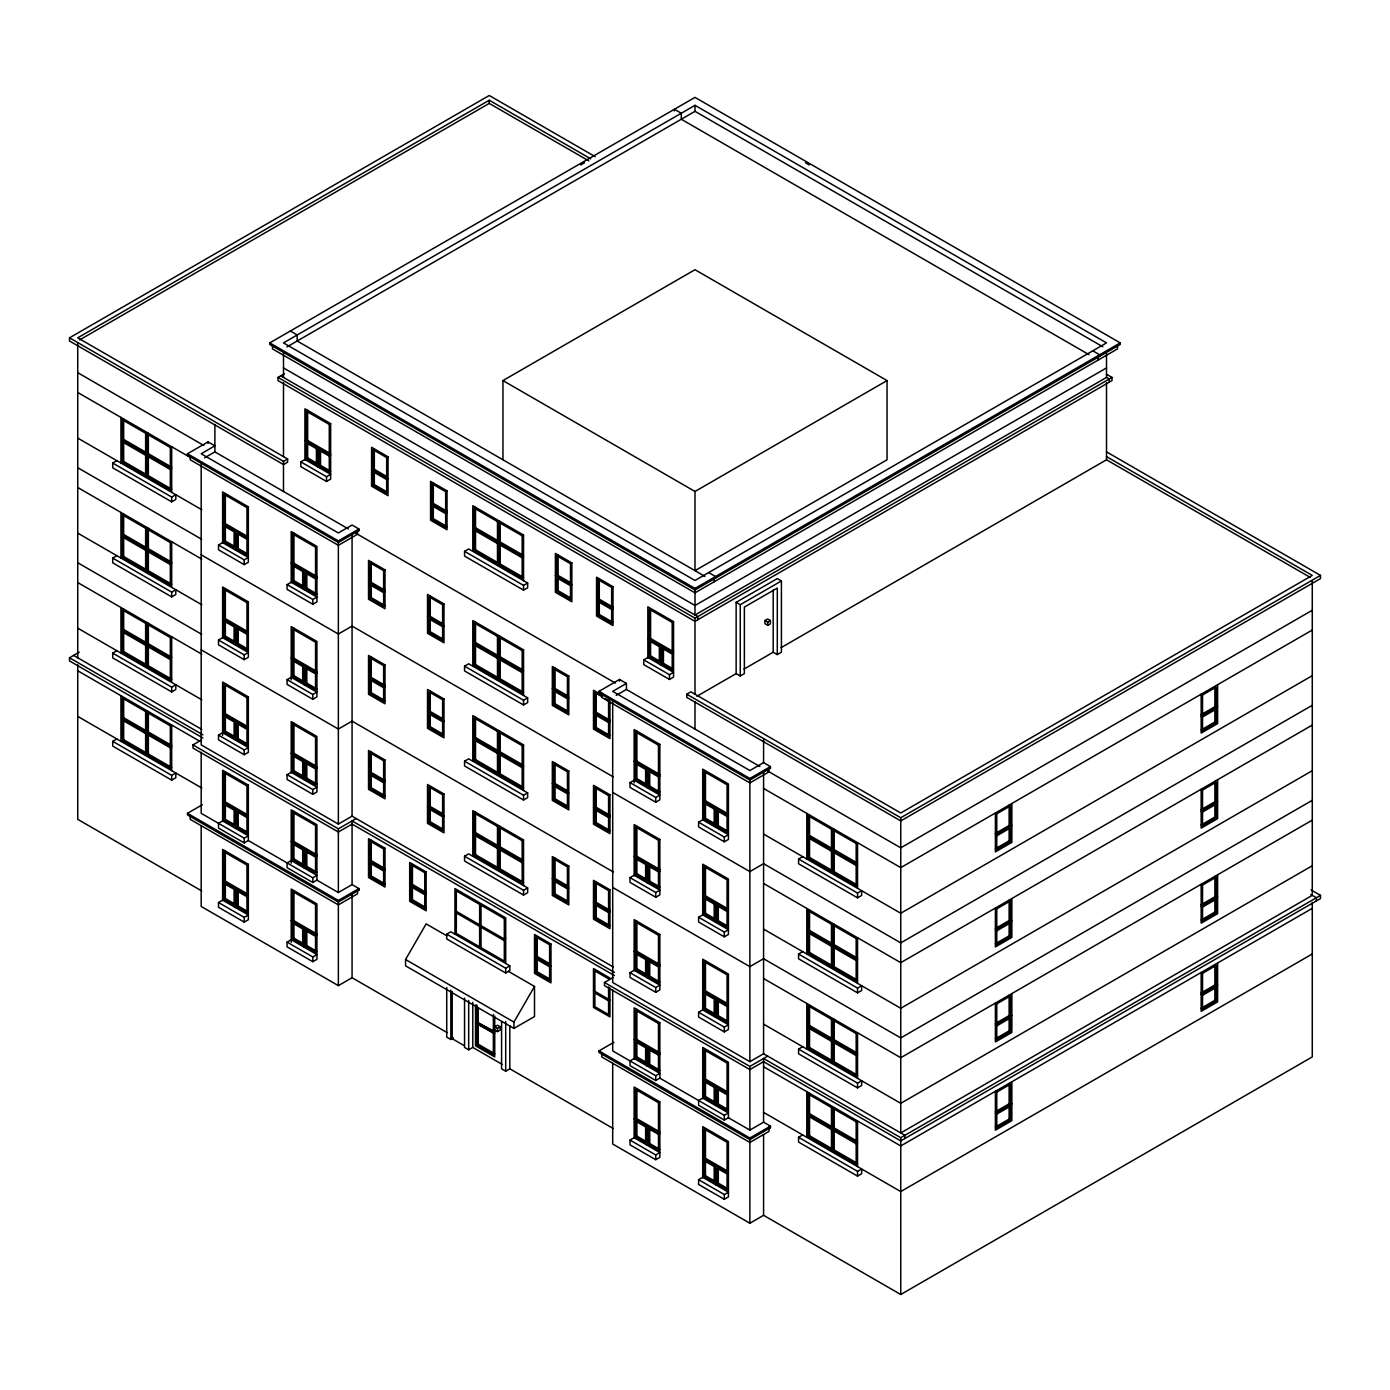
<?xml version="1.0" encoding="UTF-8"?>
<svg xmlns="http://www.w3.org/2000/svg" width="1390" height="1390" viewBox="0 0 1390 1390"><rect width="100%" height="100%" fill="white"/><g stroke="black" fill="none" stroke-linecap="round" stroke-linejoin="round"><path stroke-width="1.5" d="M508.358 971.332L534.507 986.448L534.507 1016.542L513.935 1028.409L405.567 965.841L405.567 959.517L426.139 923.881L446.694 935.748M513.935 1028.409L513.935 1022.084L534.507 986.448M590.715 158.825L489.245 100.236L77.736 337.822L287.608 458.995L287.608 462.158L283.49 464.538L69.5 341.002L69.5 337.822L489.245 95.493L595.215 156.67M79.612 339.907L489.245 103.416L588.839 160.91M148.365 433.263L147.01 434.045L147.01 476.492L148.365 475.71L171.7 489.176L170.327 489.958L122.303 462.245L122.303 419.797L123.675 418.998L123.675 439.431L147.01 452.897L145.637 453.696M269.764 342.896L695 97.387L1120.236 342.896L1120.236 344.477L695 589.986L269.764 344.477L269.764 342.896L695 588.404L1120.236 342.896M580.742 164.941L584.495 162.769M695 105.31L283.49 342.896L695 580.481L1106.51 342.896L695 105.31L695 111.322L286.913 346.927M123.675 439.431L122.303 440.23L170.327 467.943L171.7 467.162L148.365 453.696L145.637 455.277M112.712 463.044L171.7 497.081L175.8 494.718L175.8 499.462L171.7 501.842L112.712 467.787L112.712 463.044L116.829 460.663M122.303 462.245L123.675 461.445L147.01 474.911L145.637 475.71L145.637 433.263M1106.37 374.171L1112 377.42L1112 380.599L695 621.347L278 380.599L278 377.42L284.498 373.667M147.01 456.059L148.365 455.277M122.303 419.797L170.327 447.511L171.7 446.729L171.7 492.338M187.459 453.766L208.048 441.898L214.894 445.843L201.185 453.766L338.361 532.961L352.07 525.038L358.933 528.999L358.933 530.58L338.361 542.465L187.459 455.347L187.459 453.766L338.361 540.884L358.933 528.999M171.7 468.743L170.327 469.525L122.303 441.812L123.675 441.012L123.675 461.445M204.608 457.814L214.894 451.872L348.369 528.93M306.286 411.179L307.659 410.38L307.659 440.491L330.646 453.748L329.274 454.547L329.274 424.454L306.286 411.179L306.286 441.273L307.659 440.491M145.637 548.72L147.01 547.938L123.675 534.472L122.303 535.254L170.327 562.985L171.7 562.186L148.365 548.72L145.637 550.318M147.01 527.505L145.637 528.287L145.637 570.734L147.01 569.952L123.675 556.486L122.303 557.286L122.303 514.839L170.327 542.552L171.7 541.753L171.7 587.379M329.274 424.454L330.646 423.655L330.646 479.098L326.528 481.461L300.813 466.623L300.813 461.862L304.914 459.482L330.646 474.338L326.528 476.718L300.813 461.862M112.712 558.068L171.7 592.123L175.8 589.742L175.8 594.503L171.7 596.883L112.712 562.828L112.712 558.068L116.829 555.687M69.5 337.822L283.49 461.376L287.608 458.995M306.286 458.7L307.659 457.901L317.771 463.739L316.416 464.538L306.286 458.7L306.286 442.854L316.416 448.692L317.771 447.91L317.771 466.918M319.144 450.291L320.517 449.491L320.517 465.337L330.646 471.175L329.274 471.957L319.144 466.119L319.144 450.291L329.274 456.128L330.646 455.329L304.914 440.491M147.01 551.1L148.365 550.318L148.365 570.734L171.7 584.2L170.327 584.999L122.303 557.286M246.968 507.611L246.968 537.704L248.341 536.905L225.354 523.648L223.981 524.43L223.981 494.336L246.968 507.611L248.341 506.811L248.341 562.255L244.223 564.618L218.508 549.78L218.508 545.019L222.609 542.639L248.341 557.494L244.223 559.875L218.508 545.019M319.144 466.119L320.517 465.337M148.365 570.734L147.01 571.533L147.01 529.086L148.365 528.287L148.365 548.72M171.7 563.767L170.327 564.566L122.303 536.853M502.954 459.777L502.954 380.582L695 269.712L887.046 380.582L887.046 459.777L695 570.664L695 491.469L887.046 380.582M223.981 541.857L234.111 547.695L234.111 531.849L223.981 526.011L223.981 541.857L225.354 541.058L233.798 545.923M236.856 549.276L238.229 548.494L248.341 554.332L246.968 555.114L236.856 549.276L236.856 533.447L246.968 539.285L248.341 538.486L222.609 523.648M386.333 476.249L374.327 469.316L372.954 470.098L372.954 449.665L386.681 457.588L386.681 478.021M372.954 471.697L386.681 479.602L386.681 493.311L372.954 485.388L372.954 471.697L374.327 470.897L374.327 484.589L386.333 491.521M202.905 737.968L69.5 660.945L69.5 657.783L79.247 652.153M372.954 485.388L374.327 484.589M145.637 643.761L147.01 642.962L123.675 629.514L122.303 630.295L170.327 658.009L171.7 657.227L148.365 643.761L145.637 645.342M293.95 563.245L292.578 564.027L292.578 533.934L293.95 533.135L293.95 563.245L316.92 576.503M147.01 622.529L145.637 623.328L145.637 665.775L147.01 664.993L123.675 651.528L122.303 652.31L122.303 609.863L170.327 637.576L170.327 680.04L171.7 679.241L148.365 665.775L147.01 666.574L147.01 624.127L148.365 623.328L148.365 643.761M112.712 653.109L171.7 687.164L175.8 684.784L175.8 689.544L171.7 691.907L112.712 657.852L112.712 653.109L116.829 650.728M223.981 589.377L225.354 588.578L225.354 618.672L248.341 631.946L246.968 632.728L246.968 602.635L223.981 589.377L223.981 619.471L225.354 618.672M147.01 646.142L148.365 645.342L148.365 665.775M431.942 483.72L433.315 482.938L433.315 503.371L447.024 511.277L445.669 512.076L445.669 491.643L431.942 483.72L431.942 504.153L433.315 503.371M292.578 565.608L293.95 564.827L293.95 580.655L304.062 586.493L302.69 587.292L292.578 581.454L292.578 565.608L302.69 571.446L304.062 570.664L304.062 589.673M246.968 602.635L248.341 601.853L248.341 657.279L244.223 659.659L218.508 644.804L218.508 640.06L222.609 637.68L248.341 652.536L244.223 654.899L218.508 640.06M223.981 621.052L234.111 626.89L234.111 642.736L223.981 636.898L223.981 621.052L225.354 620.253L225.354 636.099L233.798 640.964M287.087 584.617L291.205 582.236L316.92 597.092L312.802 599.472L287.087 584.617L287.087 589.377L312.802 604.216L316.92 601.853L316.92 546.409L291.205 531.553L291.205 582.74M292.578 581.454L293.95 580.655M431.942 505.734L433.315 504.952L433.315 518.644L447.024 526.567L445.669 527.366L431.942 519.443L431.942 505.734L445.669 513.657L447.024 512.875L430.57 503.371M236.856 628.471L238.229 627.689L238.229 643.518L248.341 649.356L246.968 650.155L236.856 644.317L236.856 628.471L246.968 634.309L248.341 633.527L222.609 618.672M305.435 588.874L315.547 594.712L315.547 578.883L305.435 573.045L305.435 588.874L306.808 588.092L316.92 593.93M223.981 636.898L225.354 636.099M431.942 519.443L433.315 518.644M369.896 562.741L371.269 561.942L371.269 582.375L384.995 590.298L383.623 591.097L383.623 570.664L369.896 562.741L369.896 583.174L371.269 582.375M236.856 644.317L238.229 643.518M145.637 731.991L147.01 731.192L123.675 717.726L122.303 718.526L170.327 746.239L171.7 745.457L148.365 731.991L147.01 732.773M383.623 570.664L384.995 569.865L384.995 608.75L368.541 599.246L368.541 560.361L384.995 569.865M147.01 710.759L145.637 711.558L145.637 754.005L147.01 753.206L123.675 739.741L122.303 740.54L122.303 698.093L170.327 725.806L171.7 725.024L171.7 770.633M497.481 541.996L498.854 541.197L475.519 527.731L474.146 528.53L522.171 556.243L523.543 555.461L500.209 541.996L497.481 543.577M112.712 741.339L171.7 775.377L175.8 773.014L175.8 777.757L171.7 780.138L112.712 746.082L112.712 741.339L116.829 738.959M498.854 520.764L497.481 521.563L497.481 564.01L498.854 563.211L475.519 549.745L474.146 550.544L474.146 508.097L522.171 535.81L523.543 535.028L523.543 580.638M369.896 598.465L371.269 597.665L384.995 605.588L383.623 606.37L369.896 598.465L369.896 584.756L383.623 592.679L384.995 591.879L368.541 582.375M147.01 734.354L148.365 733.572M464.555 551.343L468.673 548.963L527.644 583.018L527.644 587.761L523.543 590.142L464.555 556.087L464.555 551.343L523.543 585.399L527.644 583.018M316.92 671.544L293.95 658.269L292.578 659.068L292.578 628.975L315.547 642.232L315.547 672.326M292.578 660.65L293.95 659.85L293.95 675.696L304.062 681.534L302.69 682.334L292.578 676.496L292.578 660.65L302.69 666.488L304.062 665.688L304.062 684.697M498.854 544.359L500.209 543.577L500.209 564.01L523.543 577.476L522.171 578.257L474.146 550.544M122.303 740.54L170.327 768.253L171.7 767.471L148.365 754.005L147.01 754.787L147.01 712.34L148.365 711.558L148.365 731.991M246.968 697.676L246.968 727.769L248.341 726.97L225.354 713.713L223.981 714.495L223.981 684.401L246.968 697.676L248.341 696.876L248.341 752.32L244.223 754.701L218.508 739.845L218.508 735.101L222.609 732.721L248.341 747.559L244.223 749.94L218.508 735.101M223.981 716.093L234.111 721.931L234.111 737.76L223.981 731.922L223.981 716.093L225.354 715.294L225.354 731.14L233.798 736.005M287.087 679.658L291.205 677.278L316.92 692.133L312.802 694.496L287.087 679.658L287.087 684.401L312.802 699.257L316.92 696.876L316.92 641.45L291.205 626.595L291.205 679.901M292.578 676.496L293.95 675.696M171.7 747.038L170.327 747.82L122.303 720.107L123.675 719.308L123.675 739.741M500.209 564.01L498.854 564.792L498.854 522.345L500.209 521.563L500.209 541.996M614.432 975.572L352.07 824.096L338.361 832.002L192.949 748.063L192.949 744.901L201.533 739.949M523.543 557.043L522.171 557.824L474.146 530.111M305.435 683.915L315.547 689.753L315.547 673.907L305.435 668.069L305.435 683.915L306.808 683.116L316.92 688.953M223.981 731.922L225.354 731.14M442.263 623.363L430.257 616.43L428.885 617.23L428.885 596.797L442.611 604.72L442.611 625.153M369.896 657.783L371.269 656.984L371.269 677.417L384.995 685.34L383.623 686.121L383.623 665.688L369.896 657.783L369.896 678.216L371.269 677.417M236.856 739.358L238.229 738.559L248.341 744.397L246.968 745.196L236.856 739.358L236.856 723.512L246.968 729.35L246.968 745.196M558.137 575.425L556.764 576.225L556.764 555.792L558.137 554.992L558.137 575.425L570.143 582.358M428.885 632.52L442.611 640.425L442.611 626.734L428.885 618.811L428.885 632.52L430.257 631.72L442.263 638.653M383.623 665.688L384.995 664.907L384.995 703.792L368.541 694.288L368.541 655.402L384.995 664.907M293.95 753.311L292.578 754.092L292.578 723.999L293.95 723.217L293.95 753.311L316.92 766.568M369.896 679.797L371.269 678.998L371.269 692.707L384.995 700.63L383.623 701.411L369.896 693.488L369.896 679.797L383.623 687.72L384.995 686.921L368.541 677.417M497.481 658.408L500.209 656.827L500.209 636.394L498.854 637.193L498.854 679.641L500.209 678.841L523.543 692.307L522.171 693.089L474.146 665.376L474.146 622.928L475.519 622.147L475.519 642.562L498.854 656.028L497.481 656.827M223.981 772.632L225.354 771.832L225.354 801.943L248.341 815.2L246.968 816L246.968 785.906L223.981 772.632L223.981 802.725L225.354 801.943M369.896 693.488L371.269 692.707M556.764 591.514L570.491 599.438L570.491 585.729L556.764 577.806L556.764 591.514L558.137 590.715L570.143 597.648M475.519 642.562L474.146 643.361L522.171 671.075L523.543 670.293L500.209 656.827M201.185 752.268L201.185 813.324L244.223 838.17L248.341 835.79L222.626 820.934L218.508 823.314L218.508 828.075L244.223 842.913L248.341 840.55L312.802 877.768L316.92 875.387L291.205 860.532L287.087 862.912L287.087 867.673L312.802 882.511L316.92 880.148L338.361 892.519L352.07 884.596L358.933 888.558L358.933 890.139L338.361 902.023L187.459 814.905L187.459 813.324L202.436 804.688M498.854 635.595L497.481 636.394L497.481 678.841L498.854 678.042L475.519 664.594L474.146 665.376M292.578 755.691L293.95 754.892L293.95 770.738L304.062 776.576L302.69 777.357L292.578 771.52L292.578 755.691L302.69 761.529L304.062 760.73L304.062 779.738M599.298 599.194L597.926 599.976L597.926 579.543L599.298 578.761L599.298 599.194L613.007 607.117M246.968 785.906L248.341 785.107L248.341 840.55M464.555 666.175L468.673 663.795L527.644 697.85L527.644 702.593L523.543 704.973L464.555 670.918L464.555 666.175L523.543 700.23L527.644 697.85M305.435 763.11L315.547 768.948L315.547 784.794L305.435 778.956L305.435 763.11L306.808 762.311L306.808 778.157L316.92 783.995M287.087 774.699L291.205 772.319L316.92 787.157L312.802 789.537L287.087 774.699L287.087 779.443L312.802 794.298L316.92 791.918L316.92 736.474L291.205 721.636L291.205 772.805M292.578 771.52L293.95 770.738M498.854 659.207L500.209 658.408M236.856 811.743L238.229 810.943L238.229 826.789L248.341 832.627L246.968 833.409L236.856 827.571L236.856 811.743L246.968 817.581L248.341 816.781L222.626 801.943M223.981 820.152L234.111 825.99L234.111 810.144L223.981 804.306L223.981 820.152L225.354 819.353L233.798 824.218M474.146 622.928L522.171 650.642L523.543 649.86L523.543 695.469M305.435 778.956L306.808 778.157M442.263 718.404L430.257 711.472L428.885 712.271L428.885 691.838L442.611 699.743L442.611 720.176M597.926 615.266L611.635 623.189L611.635 609.48L597.926 601.575L597.926 615.266L599.298 614.484L613.007 622.39M236.856 827.571L238.229 826.789M523.543 671.874L522.171 672.673L474.146 644.943L475.519 644.161L475.519 664.594M428.885 727.543L442.611 735.466L442.611 721.775L428.885 713.852L428.885 727.543L430.257 726.761L442.263 733.694M223.981 851.827L225.354 851.045L225.354 881.138L248.341 894.395L246.968 895.195L246.968 865.101L223.981 851.827L223.981 881.92L225.354 881.138M293.95 841.541L292.578 842.323L292.578 812.229L293.95 811.43L293.95 841.541L316.92 854.798M383.623 760.73L383.623 781.163L384.995 780.381L371.269 772.458L369.896 773.24L369.896 752.807L383.623 760.73L384.995 759.948L384.995 798.833L368.541 789.329L368.541 750.444L384.995 759.948M555.079 688.502L553.707 689.301L553.707 668.868L555.079 668.069L555.079 688.502L567.085 695.434M369.896 788.53L371.269 787.73L384.995 795.653L383.623 796.453L369.896 788.53L369.896 774.821L383.623 782.744L384.995 781.962L368.541 772.458M1106.51 367.916L695 605.501L283.49 367.916M246.968 865.101L248.341 864.302L248.341 919.746L244.223 922.109L218.508 907.27L218.508 902.51L222.626 900.147L248.341 914.985L244.223 917.365L218.508 902.51M553.707 690.882L567.433 698.805L567.433 712.497L553.707 704.574L553.707 690.882L555.079 690.083L555.079 703.792L567.085 710.724M672.204 622.425L672.204 652.536L673.559 651.736L650.59 638.479L649.217 639.261L649.217 609.168L672.204 622.425L673.559 621.643L673.559 677.086L669.459 679.449L643.726 664.611L643.726 659.85L647.844 657.47L673.559 672.326L669.459 674.706L643.726 659.85M497.481 751.868L498.854 751.069L475.519 737.603L474.146 738.403L522.171 766.116L523.543 765.317L500.209 751.868L497.481 753.449M292.578 843.904L293.95 843.122L293.95 858.951L304.062 864.789L302.69 865.588L292.578 859.75L292.578 843.904L302.69 849.742L304.062 848.96L304.062 867.968M649.217 640.842L659.329 646.68L659.329 662.526L649.217 656.688L649.217 640.842L650.59 640.06L650.59 655.889L659.016 660.754M1109.255 382.181L1109.255 379.001L1106.51 377.42L695 615.005L695 588.404M498.854 730.636L497.481 731.435L497.481 773.882L498.854 773.083L475.519 759.618L474.146 760.417L474.146 717.97L522.171 745.683L523.543 744.884L523.543 790.51M201.185 464.104L201.185 744.901L338.361 824.096L352.07 816.173L613.268 966.971M278 377.42L695 618.168L1112 377.42M192.949 744.901L338.361 828.84L356.188 818.554M553.707 704.574L555.079 703.792M696.876 696.286L736.144 673.611L736.144 602.339L777.305 578.587L781.423 580.951L781.423 652.223L777.305 654.603L773.188 652.223L743.928 669.129M236.856 890.938L238.229 890.139L238.229 905.985L248.341 911.823L246.968 912.605L236.856 906.767L236.856 890.938L246.968 896.776L248.341 895.977L222.626 881.138M223.981 899.347L234.111 905.185L234.111 889.339L223.981 883.501L223.981 899.347L225.354 898.548L233.798 903.413M292.578 859.75L293.95 858.951M464.555 761.199L468.673 758.836L527.644 792.891L527.644 797.634L523.543 800.014L464.555 765.959L464.555 761.199L523.543 795.254L527.644 792.891M662.074 648.279L663.447 647.479L663.447 663.325L673.559 669.163L672.204 669.945L662.074 664.107L662.074 648.279L672.204 654.117L672.204 669.945M649.217 656.688L650.59 655.889M736.144 602.339L740.262 604.72L781.423 580.951M626.421 683.428L612.695 691.351L749.87 770.547L763.579 762.624L770.442 766.585L770.442 768.166L749.87 780.051L598.986 692.932L598.986 691.351L619.558 679.467L626.421 683.428L626.421 689.457L759.878 766.516M498.854 754.231L500.209 753.449L500.209 773.882L523.543 787.348L522.171 788.13L474.146 760.417M236.856 906.767L238.229 905.985M305.435 867.169L315.547 873.007L315.547 857.178L305.435 851.34L305.435 867.169L306.808 866.387L316.92 872.225M662.074 664.107L663.447 663.325M616.135 695.4L626.421 689.457M605.154 698.562L608.577 700.543L609.949 699.743M369.896 841.037L371.269 840.238L371.269 860.671L384.995 868.594L383.623 869.393L383.623 848.96L369.896 841.037L369.896 861.47L371.269 860.671M442.263 813.428L430.257 806.513L428.885 807.295L428.885 786.862L442.611 794.785L442.611 815.218M428.885 808.876L442.611 816.799L442.611 830.508L428.885 822.585L428.885 808.876L430.257 808.094L430.257 821.785L442.263 828.718M608.577 700.543L608.577 720.976L609.949 720.176L596.241 712.271L594.868 713.053L594.868 692.62L601.731 696.581M594.868 714.634L596.241 713.852L596.241 727.543L609.949 735.466L608.577 736.266L594.868 728.343L594.868 714.634L608.577 722.557L609.949 721.757L593.495 712.271M293.95 920.736L292.578 921.518L292.578 891.424L293.95 890.643L293.95 920.736L316.92 933.993M764.952 620.548L767.697 618.967L770.442 620.548L770.442 623.728L767.697 625.309L764.952 623.728L764.952 620.548L767.697 622.129L770.442 620.548M500.209 773.882L498.854 774.664L498.854 732.217M523.543 766.915L522.171 767.697L474.146 739.984M428.885 822.585L430.257 821.785M383.623 848.96L384.995 848.161L384.995 887.046L368.541 877.542L368.541 838.657L384.995 848.161M594.868 728.343L596.241 727.543M369.896 863.051L371.269 862.269L371.269 875.961L384.995 883.884L383.623 884.666L369.896 876.76L369.896 863.051L383.623 870.974L384.995 870.175L368.541 860.671M500.209 826.459L498.854 827.259L498.854 869.706L500.209 868.906L523.543 882.372L522.171 883.171L474.146 855.458L474.146 812.994L475.519 812.212L475.519 832.645L498.854 846.11L497.481 846.892M369.896 876.76L371.269 875.961M1106.51 451.872L1320.5 575.408L1320.5 578.587L900.755 820.917L686.764 697.38L686.764 694.201L690.882 691.82L900.755 812.994L1312.264 575.408L1106.51 456.615M292.578 923.099L293.95 922.317L293.95 938.146L304.062 943.984L302.69 944.783L292.578 938.945L292.578 923.099L302.69 928.937L304.062 928.155L304.062 947.163M187.459 813.324L338.361 900.442L358.933 888.558M781.041 647.688L1106.51 459.795L1310.388 577.493M736.144 673.611L740.262 675.992L744.38 673.611L744.38 607.082L777.305 588.074L777.305 654.603M567.085 790.476L555.079 783.543L553.707 784.325L553.707 763.892L567.433 771.815L567.433 792.248M553.707 785.923L567.433 793.829L567.433 807.538L553.707 799.615L553.707 785.923L555.079 785.124L555.079 798.816L567.085 805.748M475.519 832.645L474.146 833.427L522.171 861.157L523.543 860.358L500.209 846.892L497.481 848.473M287.087 942.107L291.205 939.727L316.92 954.582L312.802 956.963L287.087 942.107L287.087 946.868L312.802 961.706L316.92 959.343L316.92 903.9L291.205 889.044L291.205 942.351M292.578 938.945L293.95 938.146M498.854 825.677L497.481 826.459L497.481 868.906L498.854 868.125L475.519 854.659L474.146 855.458M424.767 872.712L424.767 893.144L426.139 892.363L412.43 884.44L411.058 885.222L411.058 864.789L424.767 872.712L426.139 871.93L426.139 910.815L409.685 901.311L409.685 862.426L426.139 871.93M553.707 799.615L555.079 798.816M305.435 946.364L315.547 952.202L315.547 936.373L305.435 930.535L305.435 946.364L306.808 945.582L316.92 951.42M411.058 886.82L412.43 886.021L412.43 899.712L426.139 907.635L424.767 908.435L411.058 900.511L411.058 886.82L424.767 894.726L424.767 908.435M464.555 856.24L468.673 853.86L527.644 887.915L527.644 892.675L523.543 895.056L464.555 861.001L464.555 856.24L523.543 890.295L527.644 887.915M658.478 745.179L658.478 775.29L659.85 774.491L636.881 761.216L635.508 762.015L635.508 731.922L658.478 745.179L659.85 744.397L659.85 799.841L655.732 802.204L630.018 787.366L630.018 782.605L634.135 780.224L659.85 795.08L655.732 797.46L630.018 782.605M498.854 849.273L500.209 848.473L500.209 868.906M411.058 900.511L412.43 899.712M474.146 812.994L522.171 840.724L523.543 839.925L523.543 885.552M635.508 779.443L645.62 785.28L645.62 769.434L635.508 763.597L635.508 779.443L636.881 778.643L645.308 783.508M608.577 795.584L608.577 816.017L609.949 815.218L596.241 807.295L594.868 808.094L594.868 787.661L608.577 795.584L609.949 794.785L609.949 833.67L593.495 824.166L593.495 785.28L609.949 794.785M648.366 786.862L649.738 786.08L659.85 791.918L658.478 792.7L648.366 786.862L648.366 771.033L658.478 776.871L659.85 776.072L634.135 761.216M594.868 823.366L596.241 822.585L609.949 830.508L608.577 831.289L594.868 823.366L594.868 809.675L608.577 817.598L609.949 816.799L593.495 807.295M555.079 878.567L553.707 879.366L553.707 858.933L555.079 858.134L555.079 878.567L567.085 885.5M201.185 825.712L201.185 906.454L338.361 985.649L352.07 977.726L447.111 1032.596M446.729 934.167L450.829 931.786L509.817 965.841L509.817 970.602L505.699 972.983L446.729 938.928L446.729 934.167L505.699 968.222L509.817 965.841M635.508 826.963L636.881 826.164L636.881 856.257L659.85 869.532L658.478 870.314L658.478 840.22L635.508 826.963L635.508 857.057L636.881 856.257M553.707 880.947L567.433 888.87L567.433 902.579L553.707 894.656L553.707 880.947L555.079 880.165L555.079 893.857L567.085 900.79M728.43 814.088L705.46 800.814L704.087 801.613L704.087 771.52L727.057 784.777L727.057 814.888M704.087 803.194L705.46 802.412L705.46 818.241L715.572 824.079L714.199 824.878L704.087 819.04L704.087 803.194L714.199 809.032L715.572 808.25L715.572 827.259M598.986 691.351L749.87 778.47L770.442 766.585M553.707 894.656L555.079 893.857M658.478 840.22L659.85 839.438L659.85 894.865L655.732 897.245L630.018 882.389L630.018 877.646L634.135 875.266L659.85 890.121L655.732 892.484L630.018 877.646M698.597 822.202L702.715 819.822L728.43 834.678L724.312 837.058L698.597 822.202L698.597 826.963L724.312 841.801L728.43 839.438L728.43 783.995L702.715 769.139L702.715 820.308M704.087 819.04L705.46 818.241M594.868 882.685L596.241 881.903L596.241 902.336L609.949 910.259L608.577 911.041L608.577 890.608L594.868 882.685L594.868 903.118L596.241 902.336M505.699 938.285L504.327 939.084L456.32 911.371M648.366 866.057L649.738 865.275L649.738 881.104L659.85 886.942L658.478 887.741L648.366 881.903L648.366 866.057L658.478 871.895L659.85 871.113L634.135 856.257M716.945 826.459L727.057 832.297L727.057 816.469L716.945 810.631L716.945 826.459L718.317 825.677L728.43 831.515M635.508 874.466L645.62 880.322L645.62 864.476L635.508 858.638L635.508 874.466L636.881 873.684L645.308 878.549M594.868 904.716L596.241 903.917L596.241 917.626L609.949 925.531L608.577 926.331L594.868 918.408L594.868 904.716L608.577 912.622L609.949 911.84L593.495 902.336M648.366 881.903L649.738 881.104M594.868 918.408L596.241 917.626M549.259 963.426L537.252 956.511L535.88 957.293L535.88 936.86L549.606 944.783L549.606 965.216M535.88 958.874L549.606 966.797L549.606 980.506L535.88 972.583L535.88 958.874L537.252 958.092L537.252 971.784L549.259 978.716M535.88 972.583L537.252 971.784M856.171 863.92L857.543 863.12L834.226 849.672L834.226 829.239L832.853 830.021L832.853 872.468L834.226 871.686L857.543 885.152L856.171 885.934L808.163 858.221L808.163 815.774L809.536 814.974L809.536 835.407L831.064 847.831M635.508 921.987L636.881 921.205L636.881 951.299L659.85 964.556L658.478 965.355L658.478 935.261L635.508 921.987L635.508 952.081L636.881 951.299M477.587 1022.467L494.041 1031.971L494.041 1033.569L477.587 1024.065L477.587 1022.467L494.736 1031.589M446.729 987.456L446.729 1037.131L450.829 1039.494L453.574 1037.913M477.587 1024.065L494.736 1033.17M809.536 835.407L808.163 836.207L857.543 864.719L856.171 865.501L808.163 837.788L809.536 836.989L809.536 857.422L831.064 869.862M728.43 909.13L705.46 895.855L704.087 896.654L704.087 866.561L727.057 879.818L727.057 909.911M500.209 1026.828L497.481 1025.247L494.736 1026.828L497.481 1028.409L500.209 1026.828L500.209 1029.99L497.481 1031.589L494.736 1029.99M658.478 935.261L659.85 934.462L659.85 989.906L655.732 992.286L630.018 977.431L630.018 972.67L634.135 970.307L659.85 985.145L655.732 987.526L630.018 972.67M704.087 914.064L705.46 913.282L715.572 919.12L714.199 919.919L704.087 914.064L704.087 898.235L714.199 904.073L715.572 903.274L715.572 922.282M798.572 859.003L857.543 893.058L861.661 890.695L861.661 895.438L857.543 897.818L798.572 863.763L798.572 859.003L802.673 856.64M464.555 998.072L464.555 1047.417L468.673 1049.798L472.791 1047.417L502.051 1064.323M476.892 1045.037L478.264 1044.255L494.736 1053.759L493.363 1054.541L476.892 1045.037L476.892 1004.918M635.508 953.679L645.62 959.517L645.62 975.346L635.508 969.508L635.508 953.679L636.881 952.88L636.881 968.726L645.308 973.591M698.597 917.244L702.715 914.863L728.43 929.719L724.312 932.082L698.597 917.244L698.597 921.987L724.312 936.843L728.43 934.462L728.43 879.036L702.715 864.18L702.715 915.35M808.163 858.221L809.536 857.422M832.853 850.454L834.226 849.672M1311.1 889.948L1320.5 895.369L1320.5 898.531L900.755 1140.877L763.579 1061.682L749.87 1069.588L604.459 985.649L604.459 982.487L613.042 977.535M832.853 852.035L834.226 851.253L834.226 871.686M648.366 961.098L649.738 960.299L649.738 976.145L659.85 981.983L658.478 982.782L648.366 976.927L648.366 961.098L658.478 966.936L658.478 982.782M716.945 921.501L727.057 927.339L727.057 911.493L716.945 905.654L716.945 921.501L718.317 920.701L728.43 926.539M635.508 969.508L636.881 968.726M808.163 815.774L856.171 843.487L857.543 842.688L857.543 888.314M686.764 694.201L900.755 817.754L1320.5 575.408M648.366 976.927L649.738 976.145M832.853 870.887L831.481 871.686L831.481 829.239M501.582 1021.598L501.582 1068.806L505.699 1071.186L509.817 1068.806L613.251 1128.524M1312.264 610.262L900.755 847.848L767.35 770.824M705.46 990.896L704.087 991.678L704.087 961.585L705.46 960.803L705.46 990.896L728.43 1004.153M832.853 925.062L832.853 967.51L834.226 966.71L857.543 980.176L856.171 980.975L808.163 953.262L808.163 910.798L809.536 910.016L809.536 930.449L831.064 942.872M1312.264 630.052L900.755 867.638L763.579 788.443M996.769 813.793L1010.495 805.87L1010.495 826.303L1009.123 825.504L995.396 833.427L996.769 834.226L996.769 813.793L995.396 812.994L995.396 851.879L1011.868 842.375L1011.868 803.49M1202.541 695L1216.25 687.077L1216.25 707.51L1214.877 706.711L1201.169 714.634L1202.541 715.433L1202.541 695L1201.169 694.201L1201.169 733.086L1217.623 723.582L1217.623 684.697M612.695 989.854L612.695 1050.909L655.732 1075.756L659.85 1073.375L634.135 1058.52L630.018 1060.9L630.018 1065.661L655.732 1080.499L659.85 1078.136L724.312 1115.353L728.43 1112.973L702.715 1098.117L698.597 1100.498L698.597 1105.259L724.312 1120.097L728.43 1117.734L749.87 1130.105L763.579 1122.182L770.442 1126.143L770.442 1127.724L749.87 1139.609L598.986 1052.491L598.986 1050.909L613.946 1042.257M809.536 930.449L808.163 931.231L856.171 958.961L857.543 958.162L834.226 944.696L832.853 945.495M658.478 1023.474L658.478 1053.585L659.85 1052.786L636.881 1039.512L635.508 1040.311L635.508 1010.217L658.478 1023.474L659.85 1022.693L659.85 1078.136M1011.868 825.504L995.396 835.008L996.769 835.807L1010.495 827.884L1010.495 841.593L996.769 849.516L995.396 848.717L1009.123 840.794L1010.495 841.593M1217.623 706.711L1201.169 716.215L1202.541 717.014L1216.25 709.091L1216.25 722.8L1202.541 730.723L1201.169 729.924L1214.877 722.001L1216.25 722.8M716.945 1000.696L727.057 1006.534L727.057 1022.38L716.945 1016.524L716.945 1000.696L718.317 999.897L718.317 1015.743L728.43 1021.581M798.572 954.044L857.543 988.099L861.661 985.719L861.661 990.479L857.543 992.86L798.572 958.805L798.572 954.044L802.673 951.664M698.597 1012.268L702.715 1009.905L728.43 1024.743L724.312 1027.123L698.597 1012.268L698.597 1017.028L724.312 1031.884L728.43 1029.504L728.43 974.06L702.715 959.222L702.715 1010.391M704.087 1009.105L705.46 1008.323L715.572 1014.161L714.199 1014.943L704.087 1009.105L704.087 993.277L714.199 999.115L714.199 1014.943M808.163 953.262L809.536 952.463L831.064 964.886M648.366 1049.328L649.738 1048.529L649.738 1064.375L659.85 1070.213L658.478 1070.995L648.366 1065.157L648.366 1049.328L658.478 1055.166L659.85 1054.367L634.135 1039.512M635.508 1057.738L645.62 1063.576L645.62 1047.73L635.508 1041.892L635.508 1057.738L636.881 1056.939L645.308 1061.804M716.945 1016.524L718.317 1015.743M808.163 910.798L856.171 938.528L857.543 937.729L857.543 983.356M1312.264 675.679L900.755 913.265L763.579 834.07M648.366 1065.157L649.738 1064.375M857.543 959.743L856.171 960.542L808.163 932.829L809.536 932.03L809.536 952.463M1312.264 705.286L900.755 942.872L763.579 863.677L749.87 871.6L612.695 792.404M658.478 1102.687L658.478 1132.781L659.85 1131.981L636.881 1118.724L635.508 1119.506L635.508 1089.413L658.478 1102.687L659.85 1101.888L659.85 1157.331L655.732 1159.694L630.018 1144.856L630.018 1140.095L634.135 1137.715L659.85 1152.571L655.732 1154.951L630.018 1140.095M1312.264 725.094L900.755 962.679L763.579 883.484M996.769 908.817L1010.495 900.911L1010.495 921.344L1009.123 920.545L995.396 928.468L996.769 929.25L996.769 908.817L995.396 908.035L995.396 946.92L1011.868 937.416L1011.868 898.531M1202.541 790.041L1216.25 782.118L1216.25 802.551L1214.877 801.752L1201.169 809.675L1202.541 810.457L1202.541 790.041L1201.169 789.242L1201.169 828.127L1217.623 818.623L1217.623 779.738M728.43 1092.384L705.46 1079.109L704.087 1079.908L704.087 1049.815L727.057 1063.072L727.057 1093.183M831.064 1037.913L809.536 1025.473L808.163 1026.272L856.171 1053.985L857.543 1053.203L834.226 1039.737L832.853 1040.537M612.695 701.689L612.695 982.487L749.87 1061.682L763.579 1053.759L904.873 1135.317L904.873 1138.497M604.459 982.487L749.87 1066.425L767.697 1056.122M704.087 1097.335L705.46 1096.536L715.572 1102.374L714.199 1103.173L704.087 1097.335L704.087 1081.49L714.199 1087.327L715.572 1086.546L715.572 1105.554M648.366 1128.524L649.738 1127.724L649.738 1143.57L659.85 1149.408L658.478 1150.19L648.366 1144.352L648.366 1128.524L658.478 1134.362L659.85 1133.562L634.135 1118.724M635.508 1136.933L645.62 1142.771L645.62 1126.925L635.508 1121.087L635.508 1136.933L636.881 1136.134L645.308 1140.999M1011.868 920.545L995.396 930.049L996.769 930.848L1010.495 922.925L1010.495 936.617L996.769 944.54L995.396 943.758L1009.123 935.835L1010.495 936.617M1217.623 801.752L1201.169 811.256L1202.541 812.055L1216.25 804.132L1216.25 817.824L1202.541 825.747L1201.169 824.965L1214.877 817.042L1216.25 817.824M798.572 1049.085L857.543 1083.14L861.661 1080.76L861.661 1085.503L857.543 1087.884L798.572 1053.829L798.572 1049.085L802.673 1046.705M857.543 1078.379L857.543 1032.77L856.171 1033.552L808.163 1005.839L808.163 1048.286L809.536 1047.504L831.064 1059.927M648.366 1144.352L649.738 1143.57M716.945 1104.755L727.057 1110.593L727.057 1094.764L716.945 1088.926L716.945 1104.755L718.317 1103.973L728.43 1109.811M831.481 1039.737L832.853 1038.938M1312.264 770.703L900.755 1008.289L763.579 929.093M832.853 1060.952L831.481 1061.752L831.481 1019.304M808.163 1048.286L856.171 1076.016L857.543 1075.217L834.226 1061.752L832.853 1062.551L832.853 1020.104L834.226 1019.304L834.226 1039.737M857.543 1054.784L856.171 1055.583L808.163 1027.853M1312.264 800.327L900.755 1037.913L763.579 958.718L749.87 966.641L612.695 887.446M832.853 1108.317L832.853 1150.764L834.226 1149.982L857.543 1163.447L856.171 1164.229L808.163 1136.516L808.163 1094.069L809.536 1093.27L809.536 1113.703L831.064 1126.126M728.43 1171.579L705.46 1158.322L704.087 1159.104L704.087 1129.01L727.057 1142.285L727.057 1172.378M598.986 1050.909L749.87 1138.01L770.442 1126.143M1312.264 820.135L900.755 1057.72L763.579 978.525M704.087 1176.531L705.46 1175.731L715.572 1181.57L714.199 1182.369L704.087 1176.531L704.087 1160.685L714.199 1166.523L715.572 1165.741L715.572 1184.749M996.769 1003.858L1010.495 995.935L1010.495 1016.368L1009.123 1015.586L995.396 1023.509L996.769 1024.291L996.769 1003.858L995.396 1003.076L995.396 1041.961L1011.868 1032.457L1011.868 993.572M1216.25 877.142L1202.541 885.065L1202.541 905.498L1201.169 904.716L1214.877 896.793L1216.25 897.575L1216.25 877.142L1214.877 876.36L1214.877 896.793M809.536 1113.703L808.163 1114.502L856.171 1142.215L857.543 1141.416L834.226 1127.968L832.853 1128.749M698.597 1179.693L702.715 1177.313L728.43 1192.168L724.312 1194.549L698.597 1179.693L698.597 1184.454L724.312 1199.292L728.43 1196.929L728.43 1141.485L702.715 1126.63L702.715 1177.799M716.945 1183.95L727.057 1189.788L727.057 1173.959L716.945 1168.121L716.945 1183.95L718.317 1183.168L728.43 1189.006M798.572 1137.298L857.543 1171.353L861.661 1168.99L861.661 1173.733L857.543 1176.114L798.572 1142.059L798.572 1137.298L802.673 1134.935M1011.868 1015.586L995.396 1025.09L996.769 1025.872L1010.495 1017.949L1010.495 1031.658L996.769 1039.581L995.396 1038.782L1009.123 1030.859L1010.495 1031.658M1217.623 896.793L1201.169 906.297L1202.541 907.079L1216.25 899.174L1216.25 912.865L1202.541 920.788L1201.169 919.989L1214.877 912.066L1216.25 912.865M808.163 1136.516L809.536 1135.717L831.064 1148.157M832.853 1130.331L834.226 1129.549L834.226 1149.982M808.163 1094.069L856.171 1121.782L857.543 1120.983L857.543 1166.61M1312.264 865.744L900.755 1103.33L763.579 1024.135M857.543 1143.014L856.171 1143.796L808.163 1116.083L809.536 1115.284L809.536 1135.717M612.695 1063.298L612.695 1144.04L749.87 1223.235L763.579 1215.312L900.755 1294.507L1312.264 1056.921L1312.264 902.457M763.579 1122.182L763.579 1058.502L900.755 1137.698L1320.5 895.369M1312.264 908.348L900.755 1145.933L763.579 1066.738M996.769 1092.088L1010.495 1084.165L1010.495 1104.598L1009.123 1103.799L995.396 1111.722L996.769 1112.521L996.769 1092.088L995.396 1091.289L995.396 1130.174L1011.868 1120.67L1011.868 1081.785M1202.541 973.295L1216.25 965.372L1216.25 985.805L1214.877 985.006L1201.169 992.929L1202.541 993.728L1202.541 973.295L1201.169 972.496L1201.169 1011.381L1217.623 1001.877L1217.623 962.992M1011.868 1103.799L995.396 1113.303L996.769 1114.102L1010.495 1106.179L1010.495 1119.888L996.769 1127.794L995.396 1127.012L1009.123 1119.089L1010.495 1119.888M1217.623 985.006L1201.169 994.51L1202.541 995.31L1216.25 987.386L1216.25 1001.095L1202.541 1009.018L1201.169 1008.219L1214.877 1000.296L1216.25 1001.095M1312.264 953.974L900.755 1191.56L763.579 1112.365M805.522 162.786L809.275 164.941M695 111.322L1102.756 346.736M1092.801 350.819L1099.646 354.78L1099.646 356.361L1098.291 355.562M1089.048 354.676L681.291 119.245L681.291 113.233L674.428 109.271L674.428 110.852M1216.25 709.091L1214.877 708.309L1214.877 722.001M502.954 380.582L695 491.469M1310.753 894.482L1316.382 897.749L1316.382 900.911M290.354 331.011L297.199 334.973L297.199 341.002L704.973 576.416M708.709 572.558L715.572 576.52L715.572 578.101L714.199 577.319L714.199 581.75M1216.25 899.174L1214.877 898.374L1214.877 912.066M280.745 375.839L697.745 616.587L697.745 619.766M330.646 423.655L304.914 408.799L304.914 459.986M523.543 535.028L472.791 505.717L472.791 551.343M673.559 621.643L647.844 606.787L647.844 657.957M556.764 555.792L570.491 563.715L570.491 584.148M597.926 579.543L611.635 587.466L611.635 607.899M371.582 469.316L388.053 478.82M555.392 575.425L571.863 584.929M596.553 599.194L613.007 608.698M647.844 638.479L673.559 653.317M1010.495 900.911L1009.123 900.112L1009.123 920.545M358.933 530.58L357.56 529.798L357.56 534.229L338.361 545.314L190.204 459.795L190.204 456.824M770.442 768.166L769.07 767.384L769.07 771.815L749.87 782.9L601.731 697.38L601.731 692.932M77.736 372.676L203.844 445.495M355.823 533.239L615.318 683.046M1010.495 922.925L1009.123 922.126L1009.123 935.835M77.736 392.466L190.482 457.571M523.543 649.86L472.791 620.548L472.791 666.175M602.635 695.521L593.495 690.239L593.495 729.125L609.949 738.629L609.949 701.759M553.707 668.868L567.433 676.791L567.433 697.207M248.341 506.811L222.609 491.956L222.609 543.143M659.85 744.397L634.135 729.542L634.135 782.848M292.578 533.934L315.547 547.208L315.547 577.302M427.512 616.43L443.983 625.934M552.334 688.502L568.805 698.006M77.736 438.093L201.863 509.765M291.205 563.245L316.92 578.084M702.715 800.814L728.43 815.669M77.736 467.7L201.741 539.303M613.268 776.888L352.07 626.091L338.361 634.014L201.185 554.818M77.736 487.508L201.759 559.11M523.543 744.884L472.791 715.589L472.791 761.199M248.341 601.853L222.609 586.997L222.609 638.166M659.85 839.438L634.135 824.583L634.135 875.752M427.512 711.472L443.983 720.976M552.334 783.543L568.805 793.047M77.736 533.117L201.863 604.789M291.205 658.269L316.92 673.125M702.715 895.855L728.43 910.711M1010.495 1084.165L1009.123 1083.366L1009.123 1103.799M77.736 562.741L201.741 634.344M613.268 871.93L352.07 721.132L338.361 729.055L201.185 649.86M1010.495 1106.179L1009.123 1105.398L1009.123 1119.089M77.736 582.549L201.759 654.151M523.543 839.925L472.791 810.631L472.791 856.24M553.707 858.933L567.433 866.856L567.433 887.289M248.341 696.876L222.609 682.038L222.609 735.345M659.85 934.462L634.135 919.624L634.135 970.793M292.578 723.999L315.547 737.273L315.547 767.367M704.087 961.585L727.057 974.859L727.057 1004.953M427.512 806.513L443.983 816.017M552.334 878.567L568.805 888.071M122.303 631.877L170.327 659.607M474.146 835.025L522.171 862.738M122.303 652.31L170.327 680.04M77.736 628.158L201.863 699.83M222.609 713.713L248.341 728.551M291.205 753.311L316.92 768.149M634.135 951.299L659.85 966.137M702.715 990.896L728.43 1005.735M73.618 655.402L201.741 729.385M69.5 657.783L202.905 734.806M614.432 972.392L352.07 820.917L352.07 884.596M77.736 670.762L199.865 741.287M609.949 978.039L593.495 968.535L593.495 1007.42L609.949 1016.924L609.949 988.047M608.577 978.838L594.868 970.915L594.868 991.348M248.341 785.107L222.626 770.251L222.626 821.438M659.85 1022.693L634.135 1007.837L634.135 1059.006M292.578 812.229L315.547 825.486L315.547 855.597M409.685 884.44L426.139 893.944M534.507 956.511L550.979 966.015M593.495 990.549L609.949 1000.053M456.32 912.952L504.327 940.665M77.736 716.389L201.863 788.061M291.205 841.541L316.92 856.379M702.715 1079.109L728.43 1093.965M357.56 889.339L358.933 890.139M769.07 1126.925L770.442 1127.724M248.341 864.302L222.626 849.446L222.626 900.633M659.85 1101.888L634.135 1087.032L634.135 1138.219M292.578 891.424L315.547 904.699L315.547 934.792M405.567 959.517L513.935 1022.084M291.205 920.736L316.92 935.574M702.715 1158.322L728.43 1173.16M201.741 890.938L77.736 819.336L77.736 664.872M464.208 1045.645L452.202 1038.712L452.202 991.504M1312.264 580.69L1312.264 895.369L900.755 1132.954L900.755 817.754M1217.623 874.779L1217.623 913.664L1201.169 923.169L1201.169 884.283M1214.877 688.328L1214.877 706.711M1214.877 781.319L1214.877 801.752M1214.877 803.333L1214.877 817.042M1214.877 964.573L1214.877 985.006M1214.877 988.551L1214.877 1000.296M1202.541 717.014L1202.541 730.723M1202.541 812.055L1202.541 825.747M1202.541 907.079L1202.541 920.788M1202.541 995.31L1202.541 1009.018M1117.49 345.954L1117.49 348.907L695 592.835L272.51 348.907L272.51 345.954M1106.51 353.13L1106.51 377.42M1106.51 382.702L1106.51 459.795M1098.291 357.039L1098.291 359.993M1009.123 805.071L1009.123 825.504M1009.123 827.102L1009.123 840.794M1009.123 995.153L1009.123 1015.586M1009.123 1019.131L1009.123 1030.859M996.769 835.807L996.769 849.516M996.769 930.848L996.769 944.54M996.769 1025.872L996.769 1039.581M996.769 1114.102L996.769 1127.794M900.755 1137.698L900.755 1294.507M857.543 893.058L857.543 897.818M857.543 988.099L857.543 992.86M857.543 1083.14L857.543 1087.884M857.543 1171.353L857.543 1176.114M856.171 843.487L856.171 885.934M856.171 938.528L856.171 980.975M856.171 1033.552L856.171 1076.016M856.171 1121.782L856.171 1164.229M834.226 924.263L834.226 944.696M834.226 946.277L834.226 966.71M834.226 1041.319L834.226 1061.752M834.226 1107.535L834.226 1127.968M831.481 924.263L831.481 966.71M831.481 1107.535L831.481 1149.982M809.536 1005.057L809.536 1025.473M809.536 1027.071L809.536 1047.504M806.791 813.393L806.791 859.003M806.791 908.435L806.791 954.044M806.791 1003.458L806.791 1049.085M806.791 1091.689L806.791 1137.298M773.188 590.003L773.188 652.223M769.07 1128.402L769.07 1131.373L749.87 1142.458L601.731 1056.921L601.731 1052.491M767.697 622.129L767.697 625.309M763.579 739.115L763.579 762.624M763.579 772.614L763.579 1053.759M763.579 1134.57L763.579 1215.312M749.87 778.47L749.87 1061.682M749.87 1066.425L749.87 1130.105M749.87 1138.01L749.87 1223.235M740.262 604.72L740.262 675.992M728.43 1117.734L728.43 1062.29L702.715 1047.435L702.715 1098.604M724.312 837.058L724.312 841.801M724.312 932.082L724.312 936.843M724.312 1027.123L724.312 1031.884M724.312 1115.353L724.312 1120.097M724.312 1194.549L724.312 1199.292M718.317 811.812L718.317 825.677M718.317 904.873L718.317 920.701M718.317 1088.127L718.317 1103.973M718.317 1167.322L718.317 1183.168M715.572 998.315L715.572 1017.324M714.199 809.032L714.199 824.878M714.199 904.073L714.199 919.919M714.199 1087.327L714.199 1103.173M714.199 1166.523L714.199 1182.369M705.46 772.875L705.46 800.814M705.46 865.761L705.46 895.855M705.46 899.417L705.46 913.282M705.46 992.477L705.46 1008.323M705.46 1051.17L705.46 1079.109M705.46 1082.688L705.46 1096.536M705.46 1130.365L705.46 1158.322M705.46 1161.884L705.46 1175.731M695 618.168L695 694.201M695 701.603L695 729.055M669.459 674.706L669.459 679.449M660.702 645.898L660.702 664.907M658.478 776.871L658.478 792.7M658.478 871.895L658.478 887.741M658.478 1055.166L658.478 1070.995M658.478 1134.362L658.478 1150.19M655.732 797.46L655.732 802.204M655.732 892.484L655.732 897.245M655.732 987.526L655.732 992.286M655.732 1075.756L655.732 1080.499M655.732 1154.951L655.732 1159.694M650.59 610.523L650.59 638.479M649.738 770.234L649.738 786.08M646.993 768.653L646.993 787.661M646.993 863.677L646.993 882.685M646.993 958.718L646.993 977.726M646.993 1046.948L646.993 1065.956M646.993 1126.143L646.993 1145.152M636.881 731.123L636.881 761.216M636.881 764.795L636.881 778.643M636.881 857.839L636.881 873.684M636.881 1009.418L636.881 1039.512M636.881 1041.11L636.881 1056.939M636.881 1088.613L636.881 1118.724M636.881 1120.305L636.881 1136.134M619.558 679.467L619.558 681.065M608.577 722.557L608.577 736.266M608.577 817.598L608.577 831.289M608.577 912.622L608.577 926.331M608.577 987.004L608.577 999.271M599.298 600.775L599.298 614.484M596.241 693.871L596.241 712.271M596.241 786.862L596.241 807.295M596.241 808.876L596.241 822.585M558.137 577.024L558.137 590.715M555.079 763.11L555.079 783.543M537.252 938.111L537.252 956.511M523.543 585.399L523.543 590.142M523.543 700.23L523.543 704.973M523.543 795.254L523.543 800.014M523.543 890.295L523.543 895.056M522.171 535.81L522.171 578.257M522.171 650.642L522.171 693.089M522.171 745.683L522.171 788.13M522.171 840.724L522.171 883.171M509.817 1025.611L509.817 1068.806M505.699 963.478L505.699 917.852L454.947 888.558L454.947 934.167M505.699 968.222L505.699 972.983M505.699 1021.494L505.699 1071.186M500.209 660.459L500.209 678.841M500.209 731.435L500.209 751.868M500.209 828.51L500.209 846.892M497.481 1028.409L497.481 1031.589M494.736 1016.09L494.736 1056.921L475.519 1045.836L475.519 1004.935M493.363 1014.422L493.363 1054.541M489.245 100.236L489.245 103.416M481.009 905.185L481.009 947.632M479.637 904.386L479.637 946.851M478.264 1007.733L478.264 1022.084M478.264 1023.665L478.264 1044.255M475.519 507.298L475.519 527.731M475.519 529.312L475.519 549.745M475.519 717.17L475.519 737.603M475.519 739.185L475.519 759.618M475.519 834.226L475.519 854.659M472.791 1002.364L472.791 1047.417M468.673 1000.435L468.673 1049.798M450.829 990.149L450.829 1039.494M445.669 513.657L445.669 527.366M430.257 595.997L430.257 616.43M430.257 619.975L430.257 631.72M430.257 691.039L430.257 711.472M430.257 713.053L430.257 726.761M430.257 788.113L430.257 806.513M412.43 866.039L412.43 884.44M383.623 592.679L383.623 606.37M383.623 687.72L383.623 701.411M383.623 782.744L383.623 796.453M383.623 870.974L383.623 884.666M374.327 448.883L374.327 469.316M371.269 583.974L371.269 597.665M371.269 752.025L371.269 772.458M371.269 774.039L371.269 787.73M357.56 890.834L357.56 893.787L338.361 904.873L190.204 819.336L190.204 814.905M352.07 535.376L352.07 816.173M352.07 894.865L352.07 977.726M338.361 540.884L338.361 824.096M338.361 828.84L338.361 892.519M338.361 900.442L338.361 985.649M329.274 456.128L329.274 471.957M326.528 476.718L326.528 481.461M316.92 880.148L316.92 824.704L291.205 809.849L291.205 863.155M316.416 448.692L316.416 464.538M312.802 599.472L312.802 604.216M312.802 694.496L312.802 699.257M312.802 789.537L312.802 794.298M312.802 877.768L312.802 882.511M312.802 956.963L312.802 961.706M307.659 442.072L307.659 457.901M306.808 574.226L306.808 588.092M306.808 667.287L306.808 683.116M306.808 850.541L306.808 866.387M306.808 929.736L306.808 945.582M302.69 571.446L302.69 587.292M302.69 666.488L302.69 682.334M302.69 761.529L302.69 777.357M302.69 849.742L302.69 865.588M302.69 928.937L302.69 944.783M293.95 628.176L293.95 658.269M283.49 353.13L283.49 377.42M283.49 382.702L283.49 456.615M283.49 461.376L283.49 491.469M246.968 539.285L246.968 555.114M246.968 634.309L246.968 650.155M246.968 817.581L246.968 833.409M246.968 896.776L246.968 912.605M244.223 559.875L244.223 564.618M244.223 654.899L244.223 659.659M244.223 749.94L244.223 754.701M244.223 838.17L244.223 842.913M244.223 917.365L244.223 922.109M238.229 532.648L238.229 548.494M238.229 722.713L238.229 738.559M235.483 531.067L235.483 550.075M235.483 626.108L235.483 645.099M235.483 721.132L235.483 740.14M235.483 809.362L235.483 828.37M235.483 888.558L235.483 907.566M225.354 493.537L225.354 523.648M225.354 525.229L225.354 541.058M225.354 683.619L225.354 713.713M225.354 803.524L225.354 819.353M225.354 882.72L225.354 898.548M214.894 424.471L214.894 451.872M208.048 441.898L208.048 443.48M171.7 497.081L171.7 501.842M171.7 592.123L171.7 596.883M171.7 636.794L171.7 682.403M171.7 687.164L171.7 691.907M171.7 775.377L171.7 780.138M170.327 447.511L170.327 489.958M170.327 542.552L170.327 584.999M170.327 725.806L170.327 768.253M148.365 435.296L148.365 453.696M148.365 457.31L148.365 475.71M148.365 735.605L148.365 754.005M123.675 514.039L123.675 534.472M123.675 538.104L123.675 556.486M123.675 609.081L123.675 629.514M123.675 631.095L123.675 651.528M123.675 699.344L123.675 717.726M120.947 417.417L120.947 463.044M120.947 512.458L120.947 558.068M120.947 607.482L120.947 653.109M120.947 695.712L120.947 741.339M77.736 343.104L77.736 657.783M388.053 456.806L371.582 447.302L371.582 486.187L388.053 495.691L388.053 456.806M447.024 490.861L430.57 481.357L430.57 520.242L447.024 529.746L447.024 490.861M571.863 562.915L555.392 553.411L555.392 592.296L571.863 601.801L571.863 562.915M613.007 586.684L596.553 577.18L596.553 616.065L613.007 625.57L613.007 586.684M443.983 603.92L427.512 594.416L427.512 633.301L443.983 642.805L443.983 603.92M568.805 675.992L552.334 666.488L552.334 705.373L568.805 714.877L568.805 675.992M443.983 698.962L427.512 689.457L427.512 728.343L443.983 737.847L443.983 698.962M568.805 771.033L552.334 761.529L552.334 800.414L568.805 809.918L568.805 771.033M443.983 793.985L427.512 784.499L427.512 823.384L443.983 832.871L443.983 793.985M568.805 866.057L552.334 856.553L552.334 895.438L568.805 904.942L568.805 866.057M609.949 889.826L593.495 880.322L593.495 919.207L609.949 928.711L609.949 889.826M550.979 943.984L534.507 934.48L534.507 973.365L550.979 982.869L550.979 943.984M504.327 918.651L456.32 890.938L456.32 933.385L504.327 961.098L504.327 918.651M608.577 1000.852L594.868 992.929L594.868 1006.638L608.577 1014.561L608.577 1000.852"/></g></svg>
